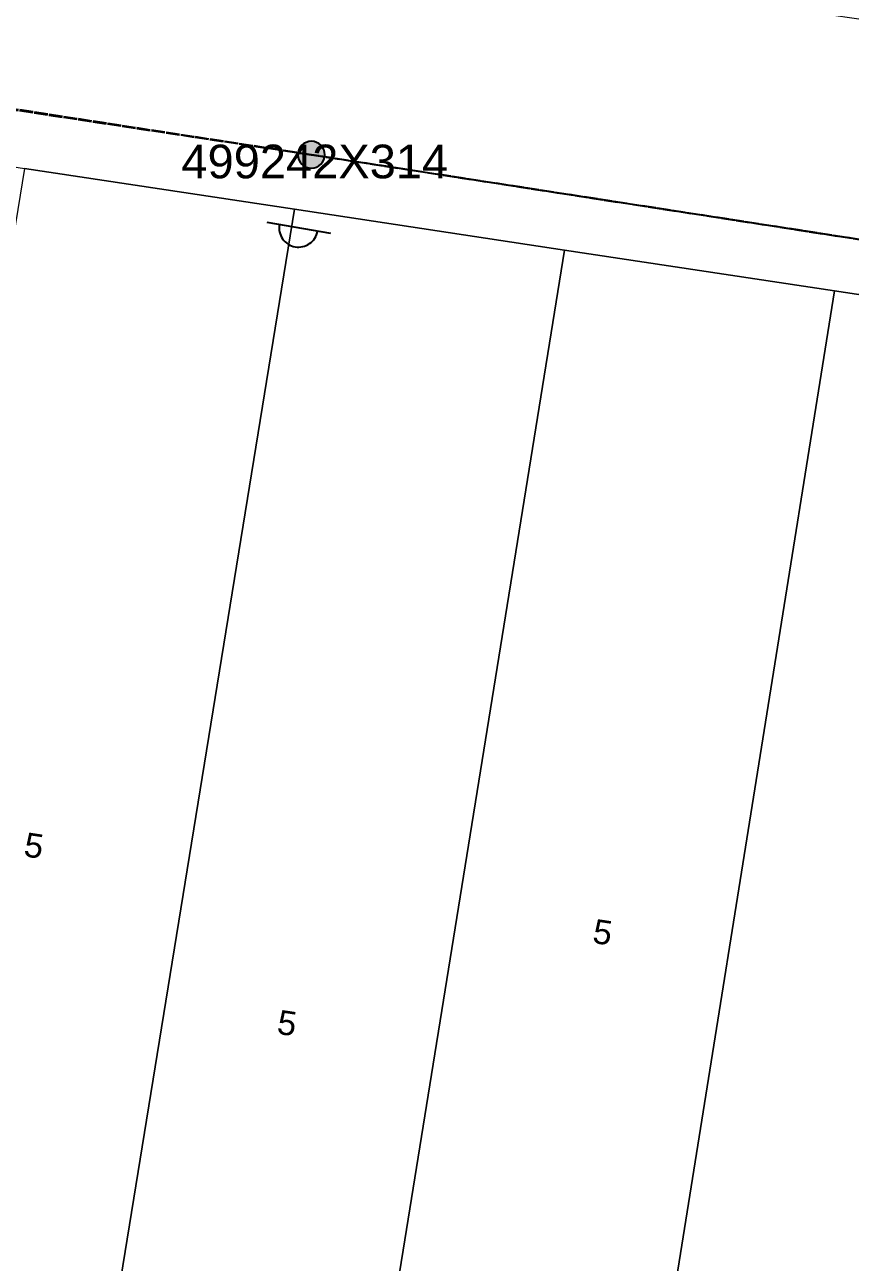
# Model space of a CAD drawing. Header units: metres. Extents: x 291879 to 294448, y 6259965 to 6261176.
# Drawn here: x 293366.8 to 293428.1, y 6260734.2 to 6260826 of the extents above; entities that cross this region are included whole.
import ezdxf
from ezdxf.enums import TextEntityAlignment as Align

# ---------------------------------------------------------------- set-up
doc = ezdxf.new("R2010")
doc.units = ezdxf.units.M
doc.linetypes.add('Cable Exist OH', pattern=[1, 1, 0])
doc.layers.get('0').update_dxf_attribs({"color": 6})
doc.layers.add('Cadastre Land Parcels_SP_EXT', color=9, linetype='Continuous', lineweight=5)
doc.layers.add('Cadastre Roads_SP_EXT', color=9, linetype='Continuous', lineweight=5)
for name, color, linetype in [('Equip_SP_HV_EXT', 7, 'Continuous'), ('Mains_HV_EXT', 7, 'Continuous'), ('Mains_LV_EXT', 7, 'Continuous'), ('Mains_SL_EXT', 7, 'Continuous'), ('SupportsOH_SP_TR_HV_LV_SL_EXT', 7, 'Continuous')]:
    doc.layers.add(name, color=color, linetype=linetype)
doc.styles.add('POLE_LABEL', font='arial.ttf')
doc.styles.get("Standard").update_dxf_attribs({"font": 'arial.ttf'})

# ---------------------------------------------------------------- blocks, each defined once
blk = doc.blocks.new('POLE_EXT')
blk.add_hatch(color=256).paths.add_polyline_path([(-1, 0, 1), (1, 0, 1)])
blk.add_lwpolyline([(-1, 0, 1), (1, 0, 1)], format="xyb", close=True)
for tag, height, flags, p in [('pNumber', 2.5, 8, (-17.84, 2.067)), ('OWNED_BY', 0.2, 9, (1.355, -0.4)), ('SPECIAL_USE', 0.2, 9, (1.355, -0.8)), ('STATE', 0.2, 9, (1.355, -1)), ('PARENT', 0.2, 9, (1.355, -0.6)), ('cLV', 0.2, 9, (1.355, -1.4)), ('hDepth', 0.2, 9, (1.355, -1.6)), ('hDia', 0.2, 9, (1.355, -1.8)), ('USAGE', 0.2, 9, (1.355, -1.2)), ('cHV', 0.2, 9, (1.355, -2)), ('LBRACKET', 0.2, 9, (1.355, -2.2)), ('LExisting', 0.2, 9, (1.355, -2.4)), ('LANTNUMBER', 0.2, 9, (1.355, -2.6)), ('LOther', 0.2, 9, (1.355, -2.8)), ('cLinedev', 0.2, 9, (1.355, -3.4)), ('LRemove', 0.2, 9, (1.355, -3)), ('LEGEND', 0.2, 9, (1.355, -3.2)), ('LOCATION', 0.2, 9, (1.355, -3.6)), ('pExisting', 0.2, 9, (1.355, -3.8)), ('pFooting', 0.2, 9, (1.355, -4.4)), ('pNew', 0.2, 9, (1.355, -4.6)), ('PFNUMBER', 0.2, 9, (1.355, -4)), ('NEWPFNUMBER', 0.2, 9, (1.355, -4.2)), ('pRelocate', 0.2, 9, (1.355, -5)), ('pRemove', 0.2, 9, (1.355, -5.2)), ('pReplace', 0.2, 9, (1.355, -5.4)), ('pStay', 0.2, 9, (1.355, -5.6)), ('cspan', 0.2, 9, (1.355, -6)), ('STREETNAME', 0.2, 9, (1.355, -6.2)), ('SUBURB', 0.2, 9, (1.355, -6.4)), ('pType', 0.2, 9, (1.355, -5.8)), ('OPERATED_BY', 0.2, 9, (1.355, -7.014)), ('NOTES', 0.2, 9, (1.355, -6.6)), ('MAINTAINED_BY', 0.2, 9, (1.355, -6.814))]:
    blk.add_attdef(tag, text='', height=height, dxfattribs=dict(flags=flags)).set_placement(p, align=Align.MIDDLE_LEFT)
at = {"style": 'POLE_LABEL'}
for tag, height, flags, p in [('ASSET_NUM', 2.5, 8, (2, 2)), ('STRUCTURE_PLANT_NUMBER', 0.2, 9, (1.355, 0.028)), ('STREET_CODE', 0.2, 9, (1.355, -0.2))]:
    blk.add_attdef(tag, text='', height=height, dxfattribs=dict(at, flags=flags)).set_placement(p, align=Align.MIDDLE_LEFT)
at = {"flags": 1}
blk.add_attdef('Z', (1.355, -7.328), '', height=0.2, dxfattribs=at)
blk = doc.blocks.new('HV_USL_CLOSED_EXT')
blk.add_line((2.4, 5.5), (-2.4, 5.5))
blk.add_lwpolyline([(1.44, 5.5, 0.414214), (0, 6.94, 0.414214), (-1.44, 5.5)], format="xyb")
for tag, height, flags, p in [('ASSET_NUM', 2.5, 8, (2, 2)), ('STREET_CODE', 0.2, 9, (1.5, 0)), ('ACTUAL_STATUS', 0.2, 9, (1.5, -0.2)), ('OPERATING_VOLTAGE', 0.2, 9, (1.5, -0.8)), ('ORIENTATION', 0.2, 9, (1.5, -1)), ('CONSTRUCTED_VOLTAGE', 0.2, 9, (1.5, -0.4)), ('NO_PHASES', 0.2, 9, (1.5, -0.6)), ('OWNED_BY', 0.2, 9, (1.5, -1.2)), ('OPERATED_BY', 0.2, 9, (1.5, -1.4)), ('STATE', 0.2, 9, (1.5, -1.8)), ('MAINTAINED_BY', 0.2, 9, (1.5, -1.6)), ('SWITCH_TYPE', 0.2, 9, (1.5, -2)), ('STREETNAME', 0.2, 9, (1.5, -2.8)), ('USAGE', 0.2, 9, (1.5, -2.2)), ('LEGEND', 0.2, 9, (1.5, -2.4)), ('LOCATION', 0.2, 9, (1.5, -2.6)), ('Z', 0.2, 1, (1.5, -3.6)), ('SUBURB', 0.2, 9, (1.5, -3)), ('NOTES', 0.2, 9, (1.5, -3.2)), ('LABEL_ALIGNMENT', 0.2, 9, (1.5, -3.4))]:
    blk.add_attdef(tag, text='', height=height, dxfattribs=dict(flags=flags)).set_placement(p, align=Align.MIDDLE_LEFT)

msp = doc.modelspace()

# ---------------------------------------------------------------- linework, layer by layer
at = {"layer": 'Cadastre Land Parcels_SP_EXT', "linetype": 'Continuous'}
for points in [[(293386.878, 6260812.336), (293366.829, 6260815.37), (293358.75, 6260765.884), (293350.451, 6260715.521), (293370.629, 6260712.412), (293386.878, 6260812.336)], [(293406.926, 6260809.301), (293386.878, 6260812.336), (293370.629, 6260712.412), (293372.258, 6260712.161), (293390.814, 6260709.446), (293406.926, 6260809.301)], [(293426.973, 6260806.268), (293406.926, 6260809.301), (293390.814, 6260709.446), (293411.004, 6260706.493), (293426.973, 6260806.268)], [(293431.187, 6260703.54), (293439.217, 6260754.101), (293447.021, 6260803.233), (293426.973, 6260806.268), (293411.004, 6260706.493), (293431.187, 6260703.54)]]:
    msp.add_lwpolyline(points, close=True, dxfattribs=at)
at = {"layer": 'Cadastre Roads_SP_EXT', "linetype": 'Continuous'}
msp.add_lwpolyline([(293539.825, 6260809.503), (293519.561, 6260812.591), (293469.785, 6260820.193), (293449.863, 6260823.255), (293429.293, 6260826.369), (293408.651, 6260829.358), (293388.738, 6260832.241), (293388.738, 6260832.241), (293329.475, 6260841.587), (293323.743, 6260831.674), (293318.611, 6260822.797), (293326.931, 6260821.497), (293346.678, 6260818.528), (293366.829, 6260815.37), (293386.878, 6260812.336), (293406.926, 6260809.301), (293426.973, 6260806.268), (293447.021, 6260803.233), (293466.876, 6260800.188), (293491.75, 6260796.409), (293556.704, 6260786.509)], dxfattribs=at)
at = {"layer": 'Mains_HV_EXT', "linetype": 'Cable Exist OH'}
for points in [[(293388.129, 6260816.379), (293290.123, 6260831.439)], [(293445.236, 6260807.554), (293388.129, 6260816.379)]]:
    msp.add_lwpolyline(points, dxfattribs=at)
at = {"layer": 'Mains_LV_EXT', "linetype": 'Cable Exist OH'}
msp.add_lwpolyline([(293329.481, 6260825.248), (293388.129, 6260816.379), (293445.236, 6260807.554)], dxfattribs=at)
at = {"layer": 'Mains_SL_EXT', "linetype": 'Cable Exist OH'}
msp.add_lwpolyline([(293329.481, 6260825.248), (293388.129, 6260816.379), (293445.236, 6260807.554)], dxfattribs=at)

# ---------------------------------------------------------------- block references
at = {"layer": 'Equip_SP_HV_EXT'}
ref = msp.add_blockref('HV_USL_CLOSED_EXT', (293388.129, 6260816.379), dxfattribs=dict(at, rotation=169.9939534433539))
ref.add_attrib('ASSET_NUM', 'X314', dxfattribs={"layer": '0', "height": 2.5}).set_placement((293390.129, 6260817.129), align=Align.TOP_LEFT)
at = {"layer": 'SupportsOH_SP_TR_HV_LV_SL_EXT'}
ref = msp.add_blockref('POLE_EXT', (293388.129, 6260816.379), dxfattribs=at)
ref.add_attrib('ASSET_NUM', '499242', dxfattribs={"layer": '0', "height": 2.5, "style": 'POLE_LABEL'}).set_placement((293390.129, 6260817.129), align=Align.TOP_RIGHT)

# ---------------------------------------------------------------- texts
at = {"layer": 'Cadastre Land Parcels_SP_EXT'}
for rotation, p in [(351.35348, (293366.707, 6260764.305)), (351.35348, (293408.929, 6260757.877)), (351.35345, (293385.501, 6260751.131))]:
    msp.add_text('5', height=1.8, rotation=rotation, dxfattribs=at).set_placement(p)

doc.saveas('drawing.dxf')
